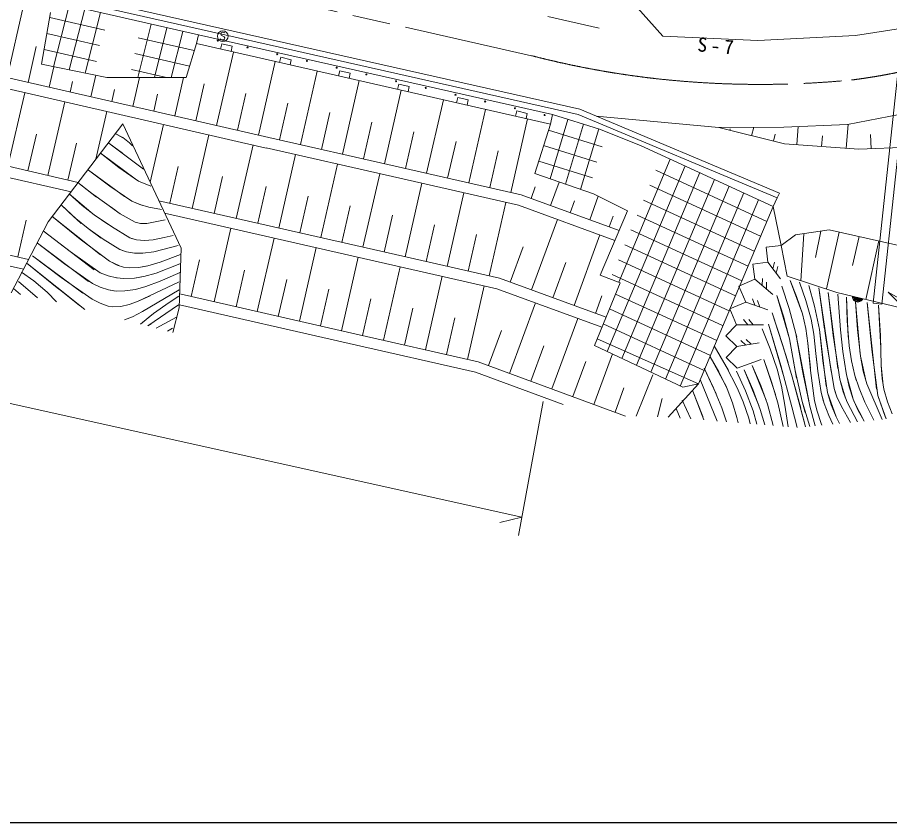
# Model space of a CAD drawing. Units: millimetres, scale not verified. Extents: x 40000 to 680000, y 20000 to 380000.
# Drawn here: x 169564 to 250526, y 205000 to 279702 of the extents above; entities that cross this region are included whole.
import ezdxf

# ---------------------------------------------------------------- set-up
doc = ezdxf.new("R2010")
doc.units = ezdxf.units.MM
doc.header["$LTSCALE"] = 1000
doc.linetypes.add('CHAIN', pattern=[18.5, 12, -1.5, 3.5, -1.5])
for name, color, linetype, lineweight in [('M-BGD', 7, 'Continuous', 13), ('M-BGD-RSTR', 7, 'Continuous', 25), ('M-BMK', 2, 'CHAIN', 13), ('M-STR-HTXT', 7, 'Continuous', 13)]:
    doc.layers.add(name, color=color, linetype=linetype, lineweight=lineweight)
doc.styles.add('ＭＳ ゴシック', font='')
doc.styles.get('ＭＳ ゴシック').set_extended_font_data('MS Gothic')

msp = doc.modelspace()

# ---------------------------------------------------------------- linework, layer by layer
at = {"layer": 'M-BGD'}
for p, q in [((249020, 253192), (252327, 284226)), ((253122, 284141), (249815, 253107)), ((173158, 282143), (221786, 271183)), ((172900, 281158), (186372, 278078)), ((221633, 270705), (173049, 281656)), ((141197, 280391), (192910, 268550)), ((168612, 274117), (170141, 280813)), ((171783, 275357), (172648, 280175)), ((174362, 280824), (172904, 275131)), ((175825, 280490), (174376, 274834)), ((177287, 280155), (175848, 274538)), ((229489, 277958), (226881, 280866)), ((140977, 279415), (192660, 267582)), ((172563, 279697), (177666, 278531)), ((218813, 279781), (223553, 278701)), ((181985, 279081), (180754, 274137)), ((183448, 278747), (182300, 274140)), ((253368, 278955), (247363, 278018)), ((172297, 278220), (177167, 277106)), ((180775, 277820), (185979, 276630)), ((184910, 278413), (183846, 274143)), ((186372, 278078), (186172, 277276)), ((186372, 278078), (219241, 270690)), ((188428, 277680), (188388, 277740)), ((188468, 278280), (188448, 278160)), ((188448, 278160), (188488, 278060)), ((188588, 278340), (188468, 278280)), ((188488, 278060), (188768, 277900)), ((188668, 278340), (188588, 278340)), ((188748, 278320), (188668, 278340)), ((188788, 278280), (188748, 278320)), ((188768, 277900), (188808, 277800)), ((188808, 277800), (188788, 277680)), ((238292, 277549), (229489, 277958)), ((238292, 277549), (247363, 278018)), ((170556, 273673), (171315, 276997)), ((185237, 274146), (186172, 277276)), ((186172, 277276), (219035, 269804)), ((188534, 277252), (188423, 276765)), ((188548, 277620), (188428, 277680)), ((189509, 277030), (188534, 277252)), ((188688, 277620), (188548, 277620)), ((188788, 277680), (188688, 277620)), ((189398, 276543), (189509, 277030)), ((172032, 276742), (176901, 275629)), ((180464, 276352), (185549, 275190)), ((188054, 269678), (189611, 276495)), ((177867, 274131), (171783, 275357)), ((191943, 268790), (193500, 275610)), ((194011, 276007), (193900, 275519)), ((194986, 275785), (194011, 276007)), ((194875, 275298), (194986, 275785)), ((172500, 273229), (172933, 275125)), ((180165, 274883), (183402, 274142)), ((195842, 267902), (197394, 274725)), ((199488, 274761), (199377, 274274)), ((200463, 274540), (199488, 274761)), ((200353, 274052), (200463, 274540)), ((174444, 272785), (174667, 273758)), ((176389, 272341), (176844, 274337)), ((185237, 274146), (177867, 274131)), ((180277, 271453), (180890, 274137)), ((184166, 270565), (184983, 274145)), ((199745, 267015), (201297, 273838)), ((178333, 271897), (178588, 273015)), ((186110, 270122), (186888, 273529)), ((203648, 266127), (205200, 272950)), ((204966, 273516), (204855, 273029)), ((205941, 273294), (204966, 273516)), ((205830, 272807), (205941, 273294)), ((139439, 272586), (175210, 264400)), ((168676, 265891), (170243, 272715)), ((182221, 271009), (182579, 272575)), ((189998, 269234), (190777, 272643)), ((207552, 265240), (209103, 272063)), ((210443, 272271), (210332, 271783)), ((211418, 272049), (210443, 272271)), ((211307, 271561), (211418, 272049)), ((139220, 271611), (174543, 263527)), ((172395, 265037), (173962, 271863)), ((193891, 268346), (194666, 271757)), ((176844, 266538), (177852, 270972)), ((197794, 267458), (198569, 270870)), ((211455, 264352), (213006, 271175)), ((215920, 271025), (215809, 270538)), ((216895, 270804), (215920, 271025)), ((216784, 270316), (216895, 270804)), ((219035, 269804), (219241, 270690)), ((223608, 269337), (219241, 270690)), ((240100, 262952), (221633, 270705)), ((221786, 271183), (240294, 263413)), ((234681, 269476), (223298, 270548)), ((246633, 269782), (251405, 270713)), ((246633, 269782), (251405, 270713)), ((172414, 260740), (179358, 269828)), ((179358, 269828), (184751, 258289)), ((181892, 264407), (183111, 269768)), ((201697, 266571), (202473, 269982)), ((215358, 263465), (216909, 270288)), ((217592, 265211), (219035, 269804)), ((220674, 270246), (219011, 264721)), ((222107, 269802), (220430, 264232)), ((240719, 269536), (246633, 269782)), ((246513, 267557), (246679, 269791)), ((170536, 265464), (171319, 268877)), ((178644, 268948), (179517, 268438)), ((178644, 268948), (179343, 268556)), ((185775, 261991), (187326, 268813)), ((205600, 265684), (206376, 269095)), ((223838, 267696), (218857, 269239)), ((223540, 269358), (221849, 263742)), ((227420, 267825), (223608, 269337)), ((234681, 269476), (240719, 269536)), ((240764, 267984), (234681, 269476)), ((235695, 269227), (235727, 269357)), ((237722, 268730), (237913, 269508)), ((239750, 268233), (239909, 268881)), ((241913, 267899), (242039, 269591)), ((248817, 267523), (248757, 268854)), ((174254, 264611), (175038, 268024)), ((178052, 268052), (179311, 267121)), ((178052, 268052), (181280, 265632)), ((179343, 268556), (179978, 268055)), ((179978, 268055), (180250, 267798)), ((192915, 268568), (204624, 265905)), ((209503, 264796), (210279, 268207)), ((244213, 267728), (244286, 268707)), ((189883, 261057), (191434, 267879)), ((192664, 267600), (204374, 264937)), ((213406, 263909), (214182, 267320)), ((218408, 267808), (223343, 266279)), ((227420, 267825), (239712, 262164)), ((247663, 267472), (240764, 267984)), ((254587, 267782), (247663, 267472)), ((177253, 267137), (179040, 265752)), ((177253, 267137), (180626, 264621)), ((177253, 267137), (178992, 265790)), ((193837, 260158), (195388, 266980)), ((222955, 264829), (217958, 266377)), ((230174, 266556), (225384, 255146)), ((178992, 265790), (180802, 264527)), ((183721, 262458), (184497, 265869)), ((197740, 259270), (199291, 266093)), ((204624, 265905), (216334, 263243)), ((231537, 265929), (224309, 248711)), ((137682, 264782), (170605, 257251)), ((176162, 265529), (177664, 264407)), ((176162, 265529), (179498, 263075)), ((176162, 265529), (178141, 264044)), ((176162, 265529), (178141, 264044)), ((187829, 261524), (188604, 264935)), ((201643, 258383), (203195, 265205)), ((204374, 264937), (216083, 262275)), ((223056, 263325), (217592, 265211)), ((232899, 265301), (225665, 248069)), ((228840, 265520), (239131, 260781)), ((175184, 264397), (176889, 263040)), ((175184, 264397), (176428, 263386)), ((175184, 264397), (176428, 263386)), ((175184, 264397), (176428, 263386)), ((178141, 264044), (180191, 262667)), ((178141, 264044), (180191, 262667)), ((180802, 264527), (181942, 264036)), ((191885, 260601), (192661, 264013)), ((205546, 257495), (207098, 264318)), ((217241, 262912), (217633, 263987)), ((219057, 262251), (219851, 264431)), ((234262, 264674), (227021, 247428)), ((228259, 264137), (238550, 259398)), ((235624, 264046), (228378, 246786)), ((137462, 263806), (170129, 256334)), ((174367, 263335), (176378, 261623)), ((174367, 263335), (175567, 262268)), ((174367, 263335), (175567, 262268)), ((174367, 263335), (175567, 262268)), ((176428, 263386), (177869, 262363)), ((176428, 263386), (177869, 262363)), ((176428, 263386), (177869, 262363)), ((209450, 256608), (211001, 263430)), ((216334, 263243), (225410, 259935)), ((226190, 261772), (223056, 263325)), ((236987, 263419), (229734, 246144)), ((240294, 263413), (240100, 262952)), ((177869, 262363), (178602, 261854)), ((177869, 262363), (179101, 261488)), ((177869, 262363), (179101, 261488)), ((180191, 262667), (181177, 262243)), ((180191, 262667), (180919, 262334)), ((180919, 262334), (181754, 262088)), ((202619, 258161), (182694, 262691)), ((195789, 259714), (196564, 263125)), ((213353, 255720), (214904, 262543)), ((220872, 261589), (221275, 262695)), ((222687, 260927), (223484, 263113)), ((227678, 262754), (237970, 258015)), ((238349, 262791), (231091, 245502)), ((239712, 262164), (240100, 262952)), ((173650, 262279), (175494, 260598)), ((173650, 262279), (174818, 261179)), ((173650, 262279), (174818, 261179)), ((173650, 262279), (174818, 261179)), ((175567, 262268), (176701, 261392)), ((175567, 262268), (176701, 261392)), ((175567, 262268), (176701, 261392)), ((181754, 262088), (182945, 261890)), ((202368, 257193), (183230, 261544)), ((199692, 258826), (200467, 262238)), ((216083, 262275), (225020, 259016)), ((223655, 255797), (226190, 261772)), ((232804, 245709), (239712, 262164)), ((239712, 262164), (240453, 258553)), ((169603, 257480), (170383, 260891)), ((169664, 255438), (172414, 260740)), ((172763, 261251), (173842, 260393)), ((172763, 261251), (175457, 259086)), ((172763, 261251), (177284, 257662)), ((172763, 261251), (175397, 259134)), ((172763, 261251), (175397, 259134)), ((174818, 261179), (176121, 260110)), ((174818, 261179), (176121, 260110)), ((174818, 261179), (176121, 260110)), ((176701, 261392), (177960, 260536)), ((176701, 261392), (178294, 260298)), ((176701, 261392), (178294, 260298)), ((179101, 261488), (180486, 260700)), ((179101, 261488), (180486, 260700)), ((180486, 260700), (180611, 260663)), ((180486, 260700), (180986, 260594)), ((181569, 260583), (183283, 260910)), ((203595, 257939), (204370, 261350)), ((217291, 254414), (219687, 260961)), ((224503, 260266), (224864, 261258)), ((227098, 261371), (237389, 256632)), ((171949, 259903), (174471, 257981)), ((171949, 259903), (176698, 256286)), ((171949, 259903), (174471, 257981)), ((171949, 259903), (174471, 257981)), ((176121, 260110), (177348, 259238)), ((176121, 260110), (177515, 259121)), ((176121, 260110), (177515, 259121)), ((178294, 260298), (180007, 259253)), ((178294, 260298), (180007, 259253)), ((180986, 260594), (181569, 260583)), ((187835, 253322), (189387, 260144)), ((207498, 257051), (208274, 260463)), ((226517, 259988), (236808, 255249)), ((241783, 259520), (244933, 259990)), ((244933, 259990), (254135, 257934)), ((175397, 259134), (178114, 257080)), ((175397, 259134), (178114, 257080)), ((177515, 259121), (179071, 258186)), ((177515, 259121), (179071, 258186)), ((180007, 259253), (180234, 259172)), ((180007, 259253), (180605, 259080)), ((180605, 259080), (181372, 259015)), ((182169, 259076), (183192, 259273)), ((183192, 259273), (184034, 259482)), ((191832, 252413), (193383, 259236)), ((211401, 256164), (212177, 259575)), ((221242, 252968), (223639, 259520)), ((240453, 258553), (241783, 259520)), ((242571, 259637), (242295, 255276)), ((244146, 259872), (243658, 257414)), ((245854, 259784), (244678, 254522)), ((247694, 259373), (247091, 256675)), ((171421, 258772), (173782, 256965)), ((171421, 258772), (176168, 255204)), ((171421, 258772), (173938, 256840)), ((171421, 258772), (173938, 256840)), ((181372, 259015), (182169, 259076)), ((182215, 257959), (184481, 258556)), ((184751, 258289), (184590, 252748)), ((195735, 251526), (197286, 258348)), ((215316, 255137), (216514, 258409)), ((225937, 258605), (236228, 253866)), ((240453, 258553), (239060, 258374)), ((239060, 258374), (239239, 256981)), ((240453, 258553), (241036, 255690)), ((249534, 258962), (248323, 253541)), ((170963, 257588), (173312, 255823)), ((170963, 257588), (175638, 254121)), ((170963, 257588), (173628, 255585)), ((170963, 257588), (173628, 255585)), ((174471, 257981), (177234, 256009)), ((174471, 257981), (177234, 256009)), ((179071, 258186), (179500, 258020)), ((179071, 258186), (179684, 257965)), ((179684, 257965), (180438, 257835)), ((180438, 257835), (181216, 257829)), ((181216, 257829), (182215, 257959)), ((182825, 256987), (184689, 257719)), ((199638, 250638), (201189, 257461)), ((202619, 258161), (214328, 255498)), ((170473, 256866), (173422, 254495)), ((170473, 256866), (175319, 252972)), ((170473, 256866), (175819, 252612)), ((173938, 256840), (176521, 255006)), ((173938, 256840), (176521, 255006)), ((178114, 257080), (179030, 256641)), ((178114, 257080), (178823, 256715)), ((178823, 256715), (179413, 256544)), ((180822, 256513), (181663, 256657)), ((181663, 256657), (182825, 256987)), ((182441, 255990), (184647, 256851)), ((185697, 253808), (186473, 257219)), ((202368, 257193), (214078, 254530)), ((219266, 253691), (220465, 256966)), ((225356, 257222), (235647, 252483)), ((239239, 256981), (237847, 256802)), ((237847, 256802), (238026, 255410)), ((239239, 256981), (240405, 255453)), ((239701, 256376), (239856, 256997)), ((169953, 256076), (171090, 255251)), ((169953, 256076), (171090, 255251)), ((177234, 256009), (177986, 255721)), ((177234, 256009), (177986, 255721)), ((179413, 256544), (180009, 256479)), ((179413, 256544), (180009, 256479)), ((180009, 256479), (180822, 256513)), ((180009, 256479), (180822, 256513)), ((180822, 256513), (181464, 256615)), ((181286, 255670), (182441, 255990)), ((182820, 255228), (184459, 255959)), ((184459, 255959), (184635, 256041)), ((189880, 252857), (190656, 256268)), ((203541, 249751), (205092, 256573)), ((240004, 255978), (240159, 256600)), ((168989, 254148), (169664, 255438)), ((169651, 255217), (171434, 253692)), ((171090, 255251), (172312, 254222)), ((171090, 255251), (172312, 254222)), ((173628, 255585), (176510, 253558)), ((173628, 255585), (176510, 253558)), ((177986, 255721), (178769, 255541)), ((177986, 255721), (178769, 255541)), ((178769, 255541), (178832, 255531)), ((178769, 255541), (179432, 255480)), ((178769, 255541), (179432, 255480)), ((179432, 255480), (180435, 255525)), ((179432, 255480), (180435, 255525)), ((180435, 255525), (181286, 255670)), ((180435, 255525), (181090, 255629)), ((180711, 253339), (184574, 255180)), ((181497, 254739), (182820, 255228)), ((193783, 251969), (194559, 255381)), ((207444, 248863), (208996, 255686)), ((214328, 255498), (224204, 251884)), ((223123, 249272), (225532, 255090)), ((225532, 255090), (223655, 255797)), ((224775, 255839), (235067, 251100)), ((238026, 255410), (236542, 254781)), ((238026, 255410), (239700, 254006)), ((238710, 254837), (238724, 255477)), ((239093, 254515), (239108, 255155)), ((241036, 255690), (245627, 254183)), ((241286, 255297), (242451, 252207)), ((241286, 255297), (241903, 253812)), ((241286, 255297), (241903, 253812)), ((242158, 255144), (242763, 253441)), ((242158, 255144), (242763, 253441)), ((242158, 255144), (242763, 253441)), ((169189, 254549), (169851, 253987)), ((172312, 254222), (172359, 254177)), ((172312, 254222), (173188, 253304)), ((176521, 255006), (177257, 254669)), ((176521, 255006), (177257, 254669)), ((177257, 254669), (178024, 254429)), ((177257, 254669), (178024, 254429)), ((178024, 254429), (178524, 254340)), ((178024, 254429), (178722, 254320)), ((178722, 254320), (179519, 254321)), ((179519, 254321), (180517, 254471)), ((179519, 254321), (180517, 254471)), ((180517, 254471), (181497, 254739)), ((180517, 254471), (181497, 254739)), ((181180, 252404), (184593, 254423)), ((181497, 254739), (181499, 254740)), ((197686, 251082), (198462, 254493)), ((211347, 247976), (212899, 254798)), ((214078, 254530), (223822, 250962)), ((236542, 254781), (237171, 253297)), ((240530, 254779), (241211, 252682)), ((240530, 254779), (241211, 252682)), ((240530, 254779), (241211, 252682)), ((243040, 254841), (243558, 252904)), ((243040, 254841), (243558, 252904)), ((243040, 254841), (243558, 252904)), ((243970, 254627), (244493, 250774)), ((243970, 254627), (245121, 246863)), ((243970, 254627), (244619, 249986)), ((176510, 253558), (177237, 253182)), ((176510, 253558), (177237, 253182)), ((180711, 253339), (181874, 253877)), ((183657, 253269), (184543, 253850)), ((200614, 250416), (184628, 254051)), ((201590, 250194), (202365, 253606)), ((223217, 252246), (223814, 253879)), ((234486, 249717), (225097, 254040)), ((238011, 252996), (237803, 253601)), ((238481, 252827), (238274, 253432)), ((240056, 253897), (241243, 249885)), ((240056, 253897), (240676, 251991)), ((240056, 253897), (240676, 251991)), ((241903, 253812), (242451, 252207)), ((241903, 253812), (242451, 252207)), ((242763, 253441), (243252, 251714)), ((242763, 253441), (243252, 251714)), ((242763, 253441), (243252, 251714)), ((244825, 254189), (245337, 249944)), ((244825, 254189), (245710, 247118)), ((244825, 254189), (245328, 250019)), ((245627, 254183), (253344, 252345)), ((245973, 250710), (245737, 254029)), ((246534, 253749), (246696, 250041)), ((246534, 253749), (246598, 251551)), ((246534, 253749), (246598, 251551)), ((247081, 253713), (247070, 253839)), ((247070, 253839), (248042, 253608)), ((247116, 253602), (247081, 253713)), ((247095, 253772), (247990, 253559)), ((247956, 253505), (247100, 253709)), ((247106, 253646), (247923, 253451)), ((247190, 253482), (247116, 253602)), ((247851, 253407), (247150, 253573)), ((247273, 253400), (247190, 253482)), ((247195, 253501), (247778, 253362)), ((247667, 253327), (247278, 253420)), ((247894, 253417), (247774, 253343)), ((247976, 253500), (247894, 253417)), ((248042, 253608), (247976, 253500)), ((177237, 253182), (177984, 252927)), ((177237, 253182), (177984, 252927)), ((177984, 252927), (178394, 252859)), ((177984, 252927), (178394, 252859)), ((177984, 252927), (178394, 252859)), ((178394, 252859), (179163, 252879)), ((178394, 252859), (179163, 252879)), ((179163, 252879), (179938, 253055)), ((179163, 252879), (179938, 253055)), ((179938, 253055), (180711, 253339)), ((179938, 253055), (180711, 253339)), ((181180, 252404), (181987, 252885)), ((181666, 251074), (184512, 253038)), ((182188, 252225), (183657, 253269)), ((184590, 252748), (184001, 250459)), ((200363, 249448), (184599, 253033)), ((205493, 249307), (206268, 252718)), ((215258, 246675), (217663, 253217)), ((233905, 248333), (224523, 252654)), ((237171, 253297), (235688, 252668)), ((235688, 252668), (236317, 251185)), ((237171, 253297), (239227, 252559)), ((241211, 252682), (241841, 250368)), ((241211, 252682), (241841, 250368)), ((241211, 252682), (241841, 250368)), ((243558, 252904), (244013, 250754)), ((243558, 252904), (244013, 250754)), ((243558, 252904), (244013, 250754)), ((247381, 253333), (247273, 253400)), ((247372, 253327), (247800, 248468)), ((247372, 253327), (247551, 250734)), ((247372, 253327), (247551, 250734)), ((247537, 253296), (247381, 253333)), ((247663, 253308), (247537, 253296)), ((247774, 253343), (247663, 253308)), ((248446, 253248), (248862, 249299)), ((248446, 253248), (249315, 245222)), ((248446, 253248), (248893, 248899)), ((249815, 253107), (249020, 253192)), ((249488, 252994), (249718, 249019)), ((249488, 252994), (249672, 250202)), ((249488, 252994), (249672, 250202)), ((179502, 251643), (180254, 251922)), ((179502, 251643), (180254, 251922)), ((180254, 251922), (181180, 252404)), ((180254, 251922), (181180, 252404)), ((180982, 251254), (182188, 252225)), ((180982, 251254), (181871, 251974)), ((182444, 250869), (184321, 251904)), ((209396, 248419), (210172, 251831)), ((239615, 252309), (241112, 247695)), ((239615, 252309), (240626, 249273)), ((239615, 252309), (240626, 249273)), ((240676, 251991), (241243, 249885)), ((240676, 251991), (241243, 249885)), ((242451, 252207), (242756, 250853)), ((242451, 252207), (242756, 250853)), ((181666, 251074), (181975, 251267)), ((219171, 245236), (221578, 251784)), ((233325, 246950), (223949, 251268)), ((236317, 251185), (235324, 250161)), ((236317, 251185), (238812, 251169)), ((237364, 251178), (236967, 251680)), ((237864, 251175), (237467, 251677)), ((239289, 251249), (240749, 246270)), ((239289, 251249), (240426, 247414)), ((243252, 251714), (243258, 251687)), ((243252, 251714), (243499, 250314)), ((243252, 251714), (243499, 250314)), ((246598, 251551), (246779, 249242)), ((246598, 251551), (246779, 249242)), ((183484, 250595), (183968, 250859)), ((200614, 250416), (212323, 247754)), ((213302, 247394), (214504, 250664)), ((238701, 250824), (239446, 248961)), ((238701, 250824), (239446, 248961)), ((241841, 250368), (241909, 250062)), ((241841, 250368), (242561, 246257)), ((241841, 250368), (243129, 243628)), ((241841, 250368), (242450, 246909)), ((242756, 250853), (242955, 249471)), ((242756, 250853), (242955, 249471)), ((243499, 250314), (243694, 248522)), ((243499, 250314), (243694, 248522)), ((244013, 250754), (244061, 250441)), ((244013, 250754), (244643, 245494)), ((244013, 250754), (244329, 247854)), ((244013, 250754), (244329, 247854)), ((246187, 248721), (245973, 250710)), ((247551, 250734), (247829, 248270)), ((247551, 250734), (247829, 248270)), ((249672, 250202), (249754, 247413)), ((249672, 250202), (249754, 247413)), ((200363, 249448), (212073, 246786)), ((232804, 245709), (223380, 249895)), ((235324, 250161), (236347, 249168)), ((236347, 249168), (238424, 249518)), ((237188, 249310), (236711, 249736)), ((237681, 249393), (237204, 249819)), ((241243, 249885), (241900, 246220)), ((241243, 249885), (241771, 246933)), ((241243, 249885), (241771, 246933)), ((242955, 249471), (243176, 247157)), ((242955, 249471), (243195, 246954)), ((244619, 249986), (245389, 245281)), ((245328, 250019), (245906, 246133)), ((217215, 245956), (218418, 249228)), ((231329, 245389), (223123, 249272)), ((234246, 249232), (235560, 246946)), ((234246, 249232), (235349, 247329)), ((234246, 249232), (235349, 247329)), ((236347, 249168), (235354, 248144)), ((239446, 248961), (240091, 247072)), ((239446, 248961), (240091, 247072)), ((240626, 249273), (241494, 246348)), ((240626, 249273), (241494, 246348)), ((246501, 246742), (246187, 248721)), ((246779, 249242), (246991, 247853)), ((246779, 249242), (246991, 247853)), ((248893, 248899), (249453, 244639)), ((212323, 247754), (226019, 242719)), ((221128, 244517), (222332, 247792)), ((223084, 243798), (224805, 248477)), ((233867, 248222), (235380, 245424)), ((233867, 248222), (234670, 246832)), ((235354, 248144), (236378, 247151)), ((236378, 247151), (238617, 247979)), ((238854, 247973), (239944, 244721)), ((238854, 247973), (239580, 245894)), ((243694, 248522), (243793, 247484)), ((243694, 248522), (243858, 246884)), ((243694, 248522), (243858, 246884)), ((243694, 248522), (243858, 246884)), ((244329, 247854), (244774, 244907)), ((244329, 247854), (244774, 244907)), ((246991, 247853), (247309, 246489)), ((246991, 247853), (247309, 246489)), ((247829, 248270), (248349, 245886)), ((247829, 248270), (248081, 246889)), ((233331, 247160), (234437, 244776)), ((233331, 247160), (234186, 245351)), ((235349, 247329), (236377, 245333)), ((235349, 247329), (236377, 245333)), ((237029, 247005), (238400, 243701)), ((237029, 247005), (237835, 245171)), ((237780, 247398), (239074, 244205)), ((237780, 247398), (238571, 245557)), ((240091, 247072), (240155, 246848)), ((240091, 247072), (240484, 245493)), ((240426, 247414), (241464, 243563)), ((243195, 246954), (243571, 244134)), ((249754, 247413), (249928, 245592)), ((249754, 247413), (249838, 246217)), ((212073, 246786), (220212, 243792)), ((227007, 242694), (228543, 246535)), ((234670, 246832), (235460, 245241)), ((236331, 246893), (237144, 245056)), ((236331, 246893), (237144, 245056)), ((241494, 246348), (242275, 243452)), ((241494, 246348), (242672, 241979)), ((241494, 246348), (242737, 241715)), ((241771, 246933), (242399, 244076)), ((241771, 246933), (242399, 244076)), ((242450, 246909), (243129, 243628)), ((243858, 246884), (244181, 244907)), ((243858, 246884), (244181, 244907)), ((243858, 246884), (244181, 244907)), ((245906, 246133), (246441, 244380)), ((245906, 246133), (246225, 244974)), ((246787, 245444), (246501, 246742)), ((247144, 244299), (246539, 246545)), ((247309, 246489), (247440, 246049)), ((247309, 246489), (247701, 245296)), ((248081, 246889), (248410, 245696)), ((249838, 246217), (250006, 245201)), ((225041, 243078), (225869, 245330)), ((229972, 242622), (232804, 245709)), ((232804, 245709), (231329, 245389)), ((232944, 246118), (234535, 242250)), ((234186, 245351), (234949, 243473)), ((236377, 245333), (236933, 244043)), ((236377, 245333), (236933, 244043)), ((238571, 245557), (239196, 243825)), ((239580, 245894), (240154, 243950)), ((240484, 245493), (240810, 243723)), ((247144, 244299), (246787, 245444)), ((248410, 245696), (249835, 242407)), ((232259, 245036), (233178, 242687)), ((232259, 245036), (233288, 242352)), ((235460, 245241), (235954, 243935)), ((237144, 245056), (237850, 243188)), ((237144, 245056), (237850, 243188)), ((237835, 245171), (238526, 243323)), ((244181, 244907), (244400, 244080)), ((244181, 244907), (244459, 243889)), ((244181, 244907), (244459, 243889)), ((244774, 244907), (245568, 242660)), ((244774, 244907), (245120, 243755)), ((245389, 245281), (245506, 244867)), ((245389, 245281), (245640, 244494)), ((245389, 245281), (245640, 244494)), ((246225, 244974), (246593, 244012)), ((247701, 245296), (248240, 244006)), ((249453, 244639), (250156, 242586)), ((249453, 244639), (250217, 242445)), ((250006, 245201), (250332, 244046)), ((250006, 245201), (250332, 244046)), ((228984, 242646), (229424, 244331)), ((231267, 244189), (232084, 242450)), ((235954, 243935), (236349, 242590)), ((236933, 244043), (237452, 242532)), ((236933, 244043), (237452, 242532)), ((239196, 243825), (239717, 241829)), ((240154, 243950), (240643, 241754)), ((240810, 243723), (241128, 241714)), ((242399, 244076), (242700, 243047)), ((242399, 244076), (243127, 241753)), ((243571, 244134), (243802, 243158)), ((244459, 243889), (244881, 242765)), ((244459, 243889), (244881, 242765)), ((245120, 243755), (245568, 242660)), ((245640, 244494), (246067, 243593)), ((245640, 244494), (246067, 243593)), ((246593, 244012), (247542, 242184)), ((247594, 243289), (247144, 244299)), ((247594, 243289), (247144, 244299)), ((248182, 242246), (247216, 244114)), ((248240, 244006), (249053, 242331)), ((250332, 244046), (250766, 242921)), ((250332, 244046), (250766, 242921)), ((230709, 243430), (231102, 242530)), ((234949, 243473), (235390, 242181)), ((237850, 243188), (238012, 242660)), ((237850, 243188), (238200, 241952)), ((238526, 243323), (238937, 241892)), ((241464, 243563), (241935, 241651)), ((243129, 243628), (243635, 241802)), ((243802, 243158), (244182, 242029)), ((246067, 243593), (246634, 242606)), ((246067, 243593), (246916, 242123)), ((248182, 242246), (247594, 243289)), ((248182, 242246), (247594, 243289)), ((236349, 242590), (236473, 242093)), ((237452, 242532), (237504, 242350)), ((237452, 242532), (237597, 242001)), ((244881, 242765), (244942, 242624)), ((244881, 242765), (245247, 241960)), ((245568, 242660), (245882, 242022)), ((244182, 242029), (244251, 241863))]:
    msp.add_line(p, q, dxfattribs=at)
for centre, radius in [((188628, 277960), 500), ((188164, 277549), 50), ((190922, 276922), 50), ((193680, 276294), 50), ((196438, 275667), 50), ((199196, 275040), 50), ((201954, 274413), 50), ((204712, 273786), 50), ((207470, 273159), 50), ((210228, 272532), 50), ((212986, 271905), 50), ((215744, 271278), 50), ((218503, 270651), 50)]:
    msp.add_circle(centre, radius, dxfattribs=at)
at = {"layer": 'M-BGD-RSTR'}
msp.add_line((40000, 205000), (579000, 205000), dxfattribs=at)
at = {"layer": 'M-BMK'}
msp.add_line((217297, 276147), (168835, 287084), dxfattribs=at)
for centre, radius, start, end in [((240506, 326517), 53016, 277.03452, 295.4968), ((238203, 357083), 83585, 255.51706, 263.74113), ((238516, 361229), 87740, 263.83334, 275.54796)]:
    msp.add_arc(centre, radius, start, end, dxfattribs=at)
at = {"layer": 'M-STR-HTXT'}
for p, q in [((250401, 254203), (252216, 253194)), ((250401, 254203), (265498, 239261)), ((153138, 247371), (216379, 233328)), ((218375, 244068), (216065, 231639)), ((216379, 233328), (214358, 232849))]:
    msp.add_line(p, q, dxfattribs=at)

# ---------------------------------------------------------------- texts
at = {"layer": 'M-BGD', "insert": (232651, 276541), "char_height": 1320, "attachment_point": 7, "rotation": 355.1, "style": 'ＭＳ ゴシック'}
msp.add_mtext('\\T1.37;S-7', dxfattribs=at)

doc.saveas('drawing.dxf')
